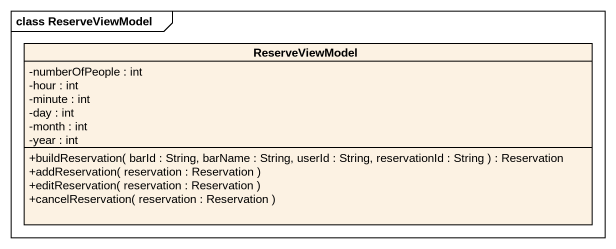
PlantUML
@startuml
mainframe class ReserveViewModel
hide circle
hide empty members
skinparam classAttributeIconSize 0
class ReserveViewModel {
  -numberOfPeople : int
  -hour : int
  -minute : int
  -day : int
  -month : int
  -year : int
  +buildReservation( barId : String, barName : String, userId : String, reservationId : String ) : Reservation
  +addReservation( reservation : Reservation )
  +editReservation( reservation : Reservation )
  +cancelReservation( reservation : Reservation )
}
@enduml
